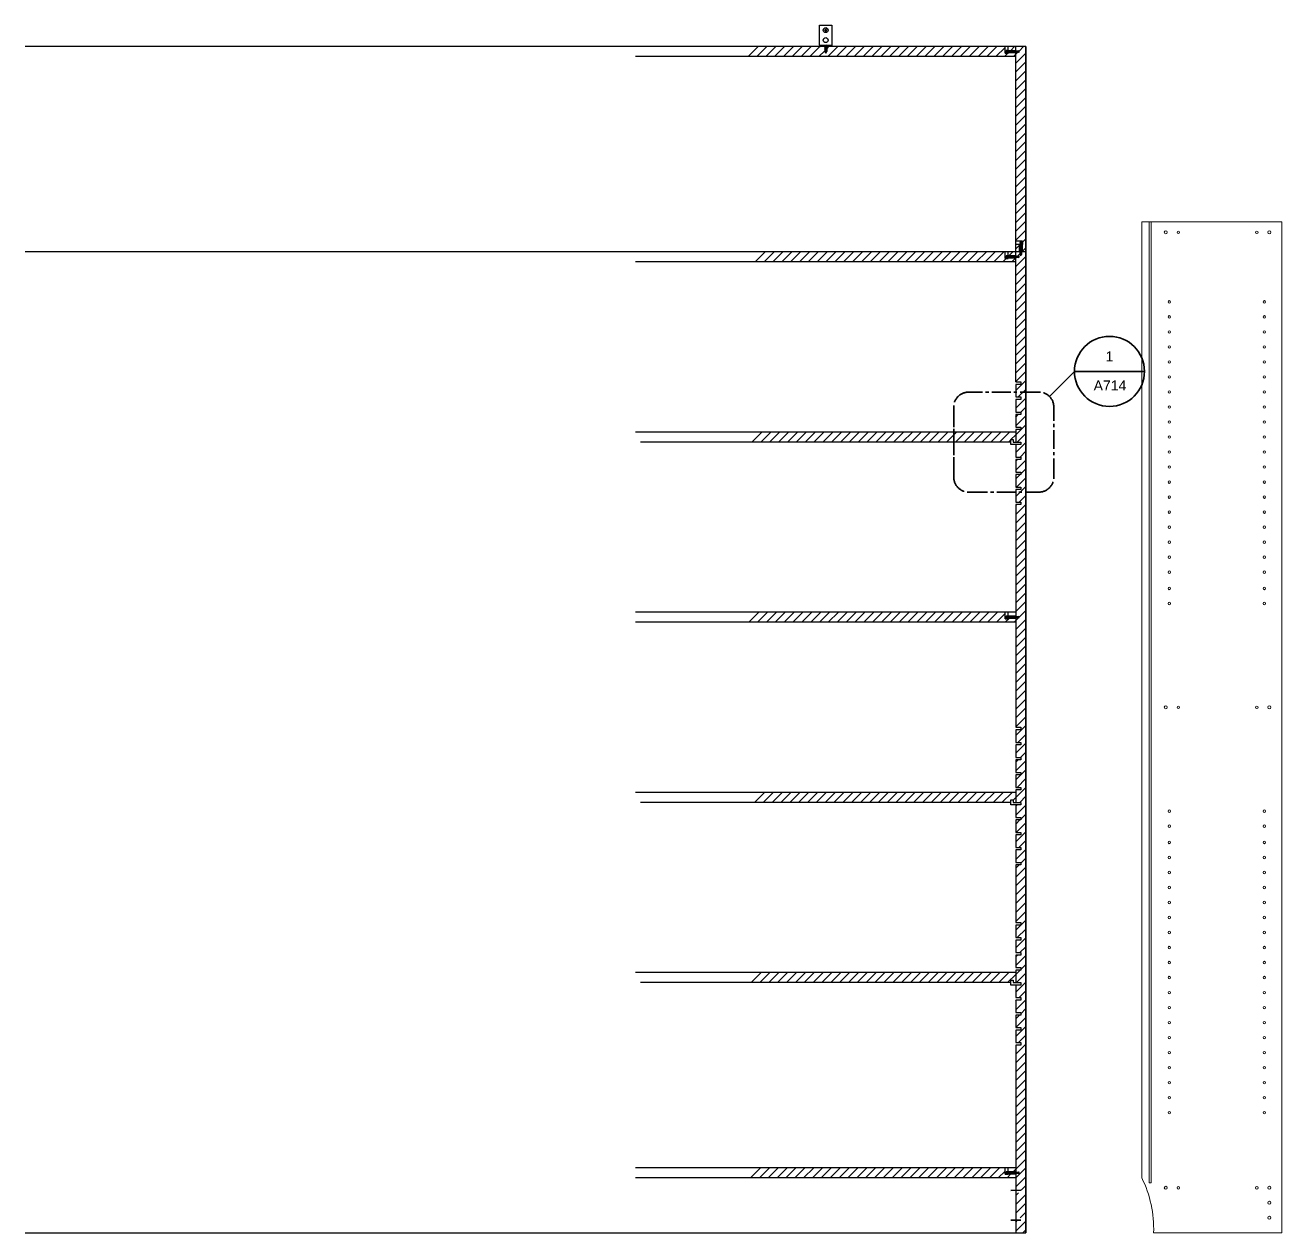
# Model space of a CAD drawing. Header units: millimetres. Extents: x -1085 to 10527, y 119 to 3003.
# Drawn here: x 2069.5 to 2320.6, y 703 to 944.3 of the extents above; entities that cross this region are included whole.
import ezdxf
from ezdxf.enums import TextEntityAlignment as Align

# ---------------------------------------------------------------- set-up
doc = ezdxf.new("R2010")
doc.units = ezdxf.units.MM
doc.linetypes.add('CENTER2', pattern=[1.125, 0.75, -0.125, 0.125, -0.125])
doc.linetypes.add('CONTINUA', pattern=[0])
doc.layers.add('A-FURN', color=2, linetype='Continuous', lineweight=18)
doc.layers.add('A-SECT A-MCUT', color=4, linetype='Continuous', lineweight=35)
doc.styles.add('ARIAL', font='arial.ttf')

msp = doc.modelspace()

# ---------------------------------------------------------------- linework, layer by layer
for p, q in [((2228.21, 940.32), (2228.21, 944.32)), ((2228.21, 944.32), (2230.71, 944.32)), ((2229.21, 943.32), (2229.42, 943.36)), ((2229.21, 943.32), (2229.71, 943.32)), ((2229.21, 943.32), (2229.42, 943.27)), ((2229.42, 943.36), (2229.46, 943.57)), ((2229.46, 943.07), (2229.42, 943.27)), ((2229.46, 943.57), (2229.46, 943.07)), ((2229.46, 943.57), (2229.5, 943.36)), ((2229.5, 943.27), (2229.46, 943.07)), ((2229.5, 943.36), (2229.71, 943.32)), ((2229.5, 943.27), (2229.7, 943.32)), ((2230.71, 944.32), (2230.71, 940.32)), ((2269.46, 940.02), (2069.46, 940.02)), ((2228.21, 940.32), (2230.71, 940.32)), ((2228.21, 940.32), (2228.21, 940.02)), ((2228.96, 940.32), (2228.96, 940.02)), ((2229.26, 940.02), (2228.96, 940.17)), ((2229.21, 940.32), (2229.46, 940.22)), ((2229.26, 940.02), (2229.26, 939.02)), ((2229.26, 939.62), (2229.52, 940.02)), ((2229.26, 939.92), (2229.32, 940.02)), ((2229.26, 939.32), (2229.66, 939.92)), ((2229.26, 939.02), (2229.66, 939.62)), ((2229.71, 940.32), (2229.46, 940.22)), ((2229.66, 940.02), (2229.96, 940.17)), ((2229.66, 940.02), (2229.66, 939.02)), ((2229.96, 940.32), (2229.96, 940.02)), ((2230.71, 940.32), (2230.71, 940.02)), ((2265.31, 938.71), (2265.31, 940.02)), ((2265.96, 939.28), (2265.96, 940.02)), ((2267.46, 873.02), (2267.46, 940.02)), ((2269.46, 703.02), (2269.46, 940.02)), ((2269.46, 940.02), (2269.46, 703.02)), ((2267.46, 938.02), (2191.46, 938.02)), ((2229.26, 939.02), (2229.46, 938.72)), ((2229.36, 938.87), (2229.66, 939.32)), ((2229.46, 938.72), (2229.66, 939.02)), ((2265.31, 938.71), (2265.96, 938.71)), ((2265.71, 939.23), (2265.56, 939.23)), ((2265.56, 939.23), (2265.56, 938.83)), ((2265.56, 939.11), (2265.71, 939.11)), ((2265.56, 938.95), (2265.71, 938.95)), ((2265.56, 938.83), (2265.71, 938.83)), ((2265.71, 938.83), (2265.71, 939.23)), ((2265.96, 939.13), (2265.71, 939.13)), ((2265.71, 938.93), (2265.96, 938.93)), ((2265.96, 938.78), (2265.96, 939.28)), ((2265.96, 939.28), (2267.46, 939.28)), ((2265.96, 939.23), (2267.46, 939.23)), ((2267.46, 939.13), (2265.96, 939.13)), ((2265.96, 939.03), (2267.46, 939.03)), ((2265.96, 938.93), (2267.46, 938.93)), ((2265.96, 938.83), (2267.46, 938.83)), ((2267.46, 938.78), (2265.96, 938.78)), ((2265.96, 938.71), (2265.96, 938.78)), ((2267.46, 939.28), (2267.46, 938.78)), ((2267.46, 939.17), (2268.02, 939.17)), ((2267.46, 939.09), (2267.66, 938.89)), ((2268.02, 938.89), (2267.46, 938.89)), ((2267.51, 939.17), (2267.8, 938.89)), ((2267.65, 939.17), (2267.94, 938.89)), ((2267.79, 939.17), (2268.07, 938.9)), ((2267.93, 939.17), (2268.14, 938.97)), ((2268.78, 901.17), (2267.47, 901.17)), ((2268.21, 900.52), (2267.47, 900.52)), ((2268.13, 900.52), (2268.21, 900.52)), ((2268.21, 899.02), (2268.21, 900.52)), ((2268.21, 900.52), (2268.71, 900.52)), ((2268.66, 900.92), (2268.26, 900.92)), ((2268.26, 900.92), (2268.26, 900.77)), ((2268.26, 900.77), (2268.66, 900.77)), ((2268.26, 900.52), (2268.26, 899.02)), ((2268.36, 900.77), (2268.36, 900.52)), ((2268.36, 900.52), (2268.36, 899.02)), ((2268.38, 900.92), (2268.38, 900.77)), ((2268.46, 900.52), (2268.46, 899.02)), ((2268.54, 900.92), (2268.54, 900.77)), ((2268.56, 900.52), (2268.56, 900.77)), ((2268.56, 899.02), (2268.56, 900.52)), ((2268.66, 900.77), (2268.66, 900.92)), ((2268.66, 900.52), (2268.66, 899.02)), ((2268.71, 900.52), (2268.71, 899.02)), ((2268.78, 900.52), (2268.71, 900.52)), ((2268.78, 901.17), (2268.78, 900.52)), ((2269.46, 899.02), (2069.46, 899.02)), ((2267.46, 897.02), (2191.46, 897.02)), ((2265.31, 897.71), (2265.31, 899.02)), ((2265.31, 897.71), (2265.96, 897.71)), ((2265.71, 898.23), (2265.56, 898.23)), ((2265.56, 898.23), (2265.56, 897.83)), ((2265.56, 898.11), (2265.71, 898.11)), ((2265.56, 897.95), (2265.71, 897.95)), ((2265.56, 897.83), (2265.71, 897.83)), ((2265.71, 897.83), (2265.71, 898.23)), ((2265.96, 898.13), (2265.71, 898.13)), ((2265.71, 897.93), (2265.96, 897.93)), ((2265.96, 898.28), (2265.96, 899.02)), ((2265.96, 897.78), (2265.96, 898.28)), ((2265.96, 898.28), (2267.46, 898.28)), ((2265.96, 898.23), (2267.46, 898.23)), ((2267.46, 898.13), (2265.96, 898.13)), ((2265.96, 898.03), (2267.46, 898.03)), ((2265.96, 897.93), (2267.46, 897.93)), ((2265.96, 897.83), (2267.46, 897.83)), ((2267.46, 897.78), (2265.96, 897.78)), ((2265.96, 897.71), (2265.96, 897.78)), ((2267.46, 898.28), (2267.46, 897.78)), ((2267.46, 898.17), (2268.02, 898.17)), ((2267.46, 898.09), (2267.66, 897.89)), ((2268.02, 897.89), (2267.46, 897.89)), ((2267.51, 898.17), (2267.8, 897.89)), ((2267.65, 898.17), (2267.94, 897.89)), ((2267.79, 898.17), (2268.07, 897.9)), ((2267.93, 898.17), (2268.14, 897.97)), ((2268.71, 899.02), (2268.21, 899.02)), ((2268.51, 899.02), (2268.32, 898.81)), ((2268.32, 898.46), (2268.32, 899.02)), ((2268.6, 898.96), (2268.32, 898.67)), ((2268.6, 898.82), (2268.32, 898.53)), ((2268.6, 898.68), (2268.33, 898.4)), ((2268.6, 898.54), (2268.39, 898.33)), ((2268.6, 899.02), (2268.6, 898.46)), ((2267.46, 873.02), (2268.46, 873.02)), ((2267.46, 872.52), (2267.46, 870.02)), ((2268.46, 872.52), (2267.46, 872.52)), ((2268.46, 873.02), (2268.46, 872.52)), ((2267.46, 870.02), (2268.46, 870.02)), ((2267.46, 869.52), (2267.46, 867.02)), ((2268.46, 869.52), (2267.46, 869.52)), ((2268.46, 870.02), (2268.46, 869.52)), ((2267.46, 867.02), (2268.46, 867.02)), ((2268.46, 867.02), (2268.46, 866.52)), ((2267.46, 866.52), (2267.46, 864.02)), ((2268.46, 866.52), (2267.46, 866.52)), ((2267.46, 863.02), (2191.46, 863.02)), ((2267.46, 864.02), (2268.46, 864.02)), ((2267.46, 863.52), (2267.46, 861.02)), ((2268.46, 863.52), (2267.46, 863.52)), ((2268.46, 864.02), (2268.46, 863.52)), ((2266.46, 861.02), (2192.46, 861.02)), ((2266.46, 860.52), (2266.46, 861.52)), ((2266.46, 861.52), (2266.96, 861.52)), ((2267.46, 860.52), (2266.46, 860.52)), ((2266.96, 861.52), (2266.96, 861.02)), ((2266.96, 861.02), (2267.46, 861.02)), ((2267.46, 861.02), (2268.46, 861.02)), ((2267.46, 860.52), (2267.46, 858.02)), ((2268.46, 860.52), (2267.46, 860.52)), ((2268.46, 861.02), (2268.46, 860.52)), ((2267.46, 858.02), (2268.46, 858.02)), ((2267.46, 857.52), (2267.46, 855.02)), ((2268.46, 857.52), (2267.46, 857.52)), ((2268.46, 858.02), (2268.46, 857.52)), ((2267.46, 855.02), (2268.46, 855.02)), ((2267.46, 854.52), (2267.46, 852.02)), ((2268.46, 854.52), (2267.46, 854.52)), ((2268.46, 855.02), (2268.46, 854.52)), ((2267.46, 852.02), (2268.46, 852.02)), ((2267.46, 851.52), (2267.46, 849.02)), ((2268.46, 851.52), (2267.46, 851.52)), ((2268.46, 852.02), (2268.46, 851.52)), ((2267.46, 849.02), (2268.46, 849.02)), ((2268.46, 849.02), (2268.46, 848.52)), ((2267.46, 848.52), (2267.46, 804.02)), ((2268.46, 848.52), (2267.46, 848.52)), ((2267.46, 827.02), (2191.46, 827.02)), ((2265.31, 825.71), (2265.31, 827.02)), ((2265.96, 826.28), (2265.96, 827.02)), ((2267.46, 825.02), (2191.46, 825.02)), ((2265.31, 825.71), (2265.96, 825.71)), ((2265.71, 826.23), (2265.56, 826.23)), ((2265.56, 826.23), (2265.56, 825.83)), ((2265.56, 826.11), (2265.71, 826.11)), ((2265.56, 825.95), (2265.71, 825.95)), ((2265.56, 825.83), (2265.71, 825.83)), ((2265.71, 825.83), (2265.71, 826.23)), ((2265.96, 826.13), (2265.71, 826.13)), ((2265.71, 825.93), (2265.96, 825.93)), ((2265.96, 825.78), (2265.96, 826.28)), ((2265.96, 826.28), (2267.46, 826.28)), ((2265.96, 826.23), (2267.46, 826.23)), ((2267.46, 826.13), (2265.96, 826.13)), ((2265.96, 826.03), (2267.46, 826.03)), ((2265.96, 825.93), (2267.46, 825.93)), ((2265.96, 825.83), (2267.46, 825.83)), ((2267.46, 825.78), (2265.96, 825.78)), ((2265.96, 825.71), (2265.96, 825.78)), ((2267.46, 826.28), (2267.46, 825.78)), ((2267.46, 826.17), (2268.02, 826.17)), ((2267.46, 826.09), (2267.66, 825.89)), ((2268.02, 825.89), (2267.46, 825.89)), ((2267.51, 826.17), (2267.8, 825.89)), ((2267.65, 826.17), (2267.94, 825.89)), ((2267.79, 826.17), (2268.07, 825.9)), ((2267.93, 826.17), (2268.14, 825.97)), ((2267.46, 804.02), (2268.46, 804.02)), ((2268.46, 804.02), (2268.46, 803.52)), ((2267.46, 803.52), (2267.46, 801.02)), ((2268.46, 803.52), (2267.46, 803.52)), ((2267.46, 801.02), (2268.46, 801.02)), ((2267.46, 800.52), (2267.46, 798.02)), ((2268.46, 800.52), (2267.46, 800.52)), ((2268.46, 801.02), (2268.46, 800.52)), ((2267.46, 798.02), (2268.46, 798.02)), ((2267.46, 797.52), (2267.46, 795.02)), ((2268.46, 797.52), (2267.46, 797.52)), ((2268.46, 798.02), (2268.46, 797.52)), ((2267.46, 795.02), (2268.46, 795.02)), ((2267.46, 794.52), (2267.46, 792.02)), ((2268.46, 794.52), (2267.46, 794.52)), ((2268.46, 795.02), (2268.46, 794.52)), ((2267.46, 792.02), (2268.46, 792.02)), ((2267.46, 791.52), (2267.46, 789.02)), ((2268.46, 791.52), (2267.46, 791.52)), ((2268.46, 792.02), (2268.46, 791.52)), ((2267.46, 791.02), (2191.46, 791.02)), ((2266.46, 789.02), (2192.46, 789.02)), ((2266.46, 788.52), (2266.46, 789.52)), ((2266.46, 789.52), (2266.96, 789.52)), ((2266.96, 789.52), (2266.96, 789.02)), ((2266.96, 789.02), (2267.46, 789.02)), ((2267.46, 789.02), (2268.46, 789.02)), ((2268.46, 789.02), (2268.46, 788.52)), ((2267.46, 788.52), (2266.46, 788.52)), ((2267.46, 788.52), (2267.46, 786.02)), ((2268.46, 788.52), (2267.46, 788.52)), ((2267.46, 786.02), (2268.46, 786.02)), ((2267.46, 785.52), (2267.46, 783.02)), ((2268.46, 785.52), (2267.46, 785.52)), ((2268.46, 786.02), (2268.46, 785.52)), ((2267.46, 783.02), (2268.46, 783.02)), ((2267.46, 782.52), (2267.46, 780.02)), ((2268.46, 782.52), (2267.46, 782.52)), ((2268.46, 783.02), (2268.46, 782.52)), ((2267.46, 780.02), (2268.46, 780.02)), ((2267.46, 779.52), (2267.46, 777.02)), ((2268.46, 779.52), (2267.46, 779.52)), ((2268.46, 780.02), (2268.46, 779.52)), ((2267.46, 777.02), (2268.46, 777.02)), ((2267.46, 776.52), (2267.46, 765.02)), ((2268.46, 776.52), (2267.46, 776.52)), ((2268.46, 777.02), (2268.46, 776.52)), ((2267.46, 765.02), (2268.46, 765.02)), ((2267.46, 764.52), (2267.46, 762.02)), ((2268.46, 764.52), (2267.46, 764.52)), ((2268.46, 765.02), (2268.46, 764.52)), ((2267.46, 762.02), (2268.46, 762.02)), ((2267.46, 761.52), (2267.46, 759.02)), ((2268.46, 761.52), (2267.46, 761.52)), ((2268.46, 762.02), (2268.46, 761.52)), ((2267.46, 759.02), (2268.46, 759.02)), ((2268.46, 759.02), (2268.46, 758.52)), ((2267.46, 758.52), (2267.46, 756.02)), ((2268.46, 758.52), (2267.46, 758.52)), ((2267.46, 755.02), (2191.46, 755.02)), ((2267.46, 756.02), (2268.46, 756.02)), ((2267.46, 755.52), (2267.46, 753.02)), ((2268.46, 755.52), (2267.46, 755.52)), ((2268.46, 756.02), (2268.46, 755.52)), ((2266.46, 753.02), (2192.46, 753.02)), ((2266.46, 752.52), (2266.46, 753.52)), ((2266.46, 753.52), (2266.96, 753.52)), ((2267.46, 752.52), (2266.46, 752.52)), ((2266.96, 753.52), (2266.96, 753.02)), ((2266.96, 753.02), (2267.46, 753.02)), ((2267.46, 753.02), (2268.46, 753.02)), ((2267.46, 752.52), (2267.46, 750.02)), ((2268.46, 752.52), (2267.46, 752.52)), ((2268.46, 753.02), (2268.46, 752.52)), ((2267.46, 750.02), (2268.46, 750.02)), ((2267.46, 749.52), (2267.46, 747.02)), ((2268.46, 749.52), (2267.46, 749.52)), ((2268.46, 750.02), (2268.46, 749.52)), ((2267.46, 747.02), (2268.46, 747.02)), ((2267.46, 746.52), (2267.46, 744.02)), ((2268.46, 746.52), (2267.46, 746.52)), ((2268.46, 747.02), (2268.46, 746.52)), ((2267.46, 744.02), (2268.46, 744.02)), ((2267.46, 743.52), (2267.46, 741.02)), ((2268.46, 743.52), (2267.46, 743.52)), ((2268.46, 744.02), (2268.46, 743.52)), ((2267.46, 741.02), (2268.46, 741.02)), ((2268.46, 741.02), (2268.46, 740.52)), ((2267.46, 740.52), (2267.46, 703.02)), ((2268.46, 740.52), (2267.46, 740.52)), ((2267.46, 716.02), (2191.46, 716.02)), ((2265.31, 714.71), (2265.31, 716.02)), ((2265.96, 715.28), (2265.96, 716.02)), ((2267.46, 714.02), (2191.46, 714.02)), ((2265.31, 714.71), (2265.96, 714.71)), ((2265.71, 715.23), (2265.56, 715.23)), ((2265.56, 715.23), (2265.56, 714.83)), ((2265.56, 715.11), (2265.71, 715.11)), ((2265.56, 714.95), (2265.71, 714.95)), ((2265.56, 714.83), (2265.71, 714.83)), ((2265.71, 714.83), (2265.71, 715.23)), ((2265.96, 715.13), (2265.71, 715.13)), ((2265.71, 714.93), (2265.96, 714.93)), ((2265.96, 714.78), (2265.96, 715.28)), ((2265.96, 715.28), (2267.46, 715.28)), ((2265.96, 715.23), (2267.46, 715.23)), ((2267.46, 715.13), (2265.96, 715.13)), ((2265.96, 715.03), (2267.46, 715.03)), ((2265.96, 714.93), (2267.46, 714.93)), ((2265.96, 714.83), (2267.46, 714.83)), ((2267.46, 714.78), (2265.96, 714.78)), ((2265.96, 714.71), (2265.96, 714.78)), ((2267.46, 715.28), (2267.46, 714.78)), ((2267.46, 715.17), (2268.02, 715.17)), ((2267.46, 715.09), (2267.66, 714.89)), ((2268.02, 714.89), (2267.46, 714.89)), ((2267.51, 715.17), (2267.8, 714.89)), ((2267.65, 715.17), (2267.94, 714.89)), ((2267.79, 715.17), (2268.07, 714.9)), ((2267.93, 715.17), (2268.14, 714.97)), ((2069.46, 703.02), (2269.46, 703.02))]:
    msp.add_line(p, q)
at = {"linetype": 'Continuous', "transparency": 33554569}
for p, q in [((2213.95, 938.02), (2215.95, 940.02)), ((2215.71, 938.02), (2217.71, 940.02)), ((2217.48, 938.02), (2219.48, 940.02)), ((2219.25, 938.02), (2221.25, 940.02)), ((2221.02, 938.02), (2223.02, 940.02)), ((2222.78, 938.02), (2224.78, 940.02)), ((2224.55, 938.02), (2226.55, 940.02)), ((2226.32, 938.02), (2228.32, 940.02)), ((2228.32, 940.02), (2228.62, 940.32)), ((2229.66, 939.59), (2230.09, 940.02)), ((2229.86, 938.02), (2231.86, 940.02)), ((2230.09, 940.02), (2230.39, 940.32)), ((2231.62, 938.02), (2233.62, 940.02)), ((2233.39, 938.02), (2235.39, 940.02)), ((2235.16, 938.02), (2237.16, 940.02)), ((2236.93, 938.02), (2238.93, 940.02)), ((2238.69, 938.02), (2240.69, 940.02)), ((2240.46, 938.02), (2242.46, 940.02)), ((2242.23, 938.02), (2244.23, 940.02)), ((2244, 938.02), (2246, 940.02)), ((2245.77, 938.02), (2247.77, 940.02)), ((2247.53, 938.02), (2249.53, 940.02)), ((2249.3, 938.02), (2251.3, 940.02)), ((2251.07, 938.02), (2253.07, 940.02)), ((2252.84, 938.02), (2254.84, 940.02)), ((2254.6, 938.02), (2256.6, 940.02)), ((2256.37, 938.02), (2258.37, 940.02)), ((2258.14, 938.02), (2260.14, 940.02)), ((2259.91, 938.02), (2261.91, 940.02)), ((2261.68, 938.02), (2263.68, 940.02)), ((2263.44, 938.02), (2265.31, 939.88)), ((2266.48, 939.28), (2267.21, 940.02)), ((2268.11, 939.14), (2268.98, 940.02)), ((2228.09, 938.02), (2229.26, 939.19)), ((2265.21, 938.02), (2265.9, 938.71)), ((2265.96, 938.76), (2265.98, 938.78)), ((2266.98, 938.02), (2267.46, 938.5)), ((2267.46, 938.5), (2267.86, 938.89)), ((2267.46, 936.73), (2269.46, 938.73)), ((2267.46, 934.96), (2269.46, 936.96)), ((2267.46, 933.19), (2269.46, 935.19)), ((2267.46, 931.42), (2269.46, 933.42)), ((2267.46, 929.66), (2269.46, 931.66)), ((2267.46, 927.89), (2269.46, 929.89)), ((2267.46, 926.12), (2269.46, 928.12)), ((2267.46, 924.35), (2269.46, 926.35)), ((2267.46, 922.59), (2269.46, 924.59)), ((2267.46, 920.82), (2269.46, 922.82)), ((2267.46, 919.05), (2269.46, 921.05)), ((2267.46, 917.28), (2269.46, 919.28)), ((2267.46, 915.51), (2269.46, 917.51)), ((2267.46, 913.75), (2269.46, 915.75)), ((2267.46, 911.98), (2269.46, 913.98)), ((2267.46, 910.21), (2269.46, 912.21)), ((2267.46, 908.44), (2269.46, 910.44)), ((2267.46, 906.68), (2269.46, 908.68)), ((2267.46, 904.91), (2269.46, 906.91)), ((2267.46, 903.14), (2269.46, 905.14)), ((2267.46, 901.37), (2269.46, 903.37)), ((2267.46, 899.6), (2268.21, 900.35)), ((2268.71, 899.09), (2269.46, 899.84)), ((2268.78, 900.93), (2269.46, 901.6)), ((2215.37, 897.02), (2217.37, 899.02)), ((2217.14, 897.02), (2219.14, 899.02)), ((2218.91, 897.02), (2220.91, 899.02)), ((2220.68, 897.02), (2222.68, 899.02)), ((2222.44, 897.02), (2224.44, 899.02)), ((2224.21, 897.02), (2226.21, 899.02)), ((2225.98, 897.02), (2227.98, 899.02)), ((2227.75, 897.02), (2229.75, 899.02)), ((2229.51, 897.02), (2231.51, 899.02)), ((2231.28, 897.02), (2233.28, 899.02)), ((2233.05, 897.02), (2235.05, 899.02)), ((2234.82, 897.02), (2236.82, 899.02)), ((2236.59, 897.02), (2238.59, 899.02)), ((2238.35, 897.02), (2240.35, 899.02)), ((2240.12, 897.02), (2242.12, 899.02)), ((2241.89, 897.02), (2243.89, 899.02)), ((2243.66, 897.02), (2245.66, 899.02)), ((2245.42, 897.02), (2247.42, 899.02)), ((2247.19, 897.02), (2249.19, 899.02)), ((2248.96, 897.02), (2250.96, 899.02)), ((2250.73, 897.02), (2252.73, 899.02)), ((2252.5, 897.02), (2254.5, 899.02)), ((2254.26, 897.02), (2256.26, 899.02)), ((2256.03, 897.02), (2258.03, 899.02)), ((2257.8, 897.02), (2259.8, 899.02)), ((2259.57, 897.02), (2261.57, 899.02)), ((2261.33, 897.02), (2263.33, 899.02)), ((2263.1, 897.02), (2265.1, 899.02)), ((2264.87, 897.02), (2265.56, 897.71)), ((2266.14, 898.28), (2266.87, 899.02)), ((2266.64, 897.02), (2267.4, 897.78)), ((2267.46, 896.07), (2269.46, 898.07)), ((2267.46, 897.84), (2267.51, 897.89)), ((2267.79, 898.17), (2268.32, 898.7)), ((2268.6, 898.98), (2268.64, 899.02)), ((2267.46, 894.3), (2269.46, 896.3)), ((2267.46, 892.53), (2269.46, 894.53)), ((2267.46, 890.77), (2269.46, 892.77)), ((2267.46, 889), (2269.46, 891)), ((2267.46, 887.23), (2269.46, 889.23)), ((2267.46, 885.46), (2269.46, 887.46)), ((2267.46, 883.69), (2269.46, 885.69)), ((2267.46, 881.93), (2269.46, 883.93)), ((2267.46, 880.16), (2269.46, 882.16)), ((2267.46, 878.39), (2269.46, 880.39)), ((2267.46, 876.62), (2269.46, 878.62)), ((2267.46, 874.86), (2269.46, 876.86)), ((2267.46, 873.09), (2269.46, 875.09)), ((2267.46, 871.32), (2269.46, 873.32)), ((2267.46, 867.78), (2269.46, 869.78)), ((2267.92, 870.02), (2269.46, 871.55)), ((2268.46, 867.02), (2269.46, 868.02)), ((2267.46, 866.02), (2267.96, 866.52)), ((2267.46, 864.25), (2269.46, 866.25)), ((2267.46, 862.48), (2269.46, 864.48)), ((2214.73, 861.02), (2216.73, 863.02)), ((2216.5, 861.02), (2218.5, 863.02)), ((2218.26, 861.02), (2220.26, 863.02)), ((2220.03, 861.02), (2222.03, 863.02)), ((2221.8, 861.02), (2223.8, 863.02)), ((2223.57, 861.02), (2225.57, 863.02)), ((2225.33, 861.02), (2227.33, 863.02)), ((2227.1, 861.02), (2229.1, 863.02)), ((2228.87, 861.02), (2230.87, 863.02)), ((2230.64, 861.02), (2232.64, 863.02)), ((2232.41, 861.02), (2234.41, 863.02)), ((2234.17, 861.02), (2236.17, 863.02)), ((2235.94, 861.02), (2237.94, 863.02)), ((2237.71, 861.02), (2239.71, 863.02)), ((2239.48, 861.02), (2241.48, 863.02)), ((2241.24, 861.02), (2243.24, 863.02)), ((2243.01, 861.02), (2245.01, 863.02)), ((2244.78, 861.02), (2246.78, 863.02)), ((2246.55, 861.02), (2248.55, 863.02)), ((2248.32, 861.02), (2250.32, 863.02)), ((2250.08, 861.02), (2252.08, 863.02)), ((2251.85, 861.02), (2253.85, 863.02)), ((2253.62, 861.02), (2255.62, 863.02)), ((2255.39, 861.02), (2257.39, 863.02)), ((2257.15, 861.02), (2259.15, 863.02)), ((2258.92, 861.02), (2260.92, 863.02)), ((2260.69, 861.02), (2262.69, 863.02)), ((2262.46, 861.02), (2264.46, 863.02)), ((2264.23, 861.02), (2266.23, 863.02)), ((2266.49, 861.52), (2267.46, 862.48)), ((2267.76, 861.02), (2269.46, 862.71)), ((2265.99, 861.02), (2266.46, 861.48)), ((2267.46, 858.95), (2269.46, 860.95)), ((2268.3, 858.02), (2269.46, 859.18)), ((2267.46, 857.18), (2267.8, 857.52)), ((2267.46, 855.41), (2269.46, 857.41)), ((2267.46, 853.64), (2268.33, 854.52)), ((2268.46, 854.64), (2269.46, 855.64)), ((2267.46, 850.11), (2269.46, 852.11)), ((2267.6, 852.02), (2269.46, 853.87)), ((2268.14, 849.02), (2269.46, 850.34)), ((2267.46, 846.57), (2269.46, 848.57)), ((2267.46, 848.34), (2267.64, 848.52)), ((2267.46, 844.8), (2269.46, 846.8)), ((2267.46, 843.04), (2269.46, 845.04)), ((2267.46, 841.27), (2269.46, 843.27)), ((2267.46, 839.5), (2269.46, 841.5)), ((2267.46, 837.73), (2269.46, 839.73)), ((2267.46, 835.96), (2269.46, 837.96)), ((2267.46, 834.2), (2269.46, 836.2)), ((2267.46, 832.43), (2269.46, 834.43)), ((2267.46, 830.66), (2269.46, 832.66)), ((2267.46, 828.89), (2269.46, 830.89)), ((2267.46, 827.13), (2269.46, 829.13)), ((2214.08, 825.02), (2216.08, 827.02)), ((2215.85, 825.02), (2217.85, 827.02)), ((2217.62, 825.02), (2219.62, 827.02)), ((2219.39, 825.02), (2221.39, 827.02)), ((2221.15, 825.02), (2223.15, 827.02)), ((2222.92, 825.02), (2224.92, 827.02)), ((2224.69, 825.02), (2226.69, 827.02)), ((2226.46, 825.02), (2228.46, 827.02)), ((2228.23, 825.02), (2230.23, 827.02)), ((2229.99, 825.02), (2231.99, 827.02)), ((2231.76, 825.02), (2233.76, 827.02)), ((2233.53, 825.02), (2235.53, 827.02)), ((2235.3, 825.02), (2237.3, 827.02)), ((2237.06, 825.02), (2239.06, 827.02)), ((2238.83, 825.02), (2240.83, 827.02)), ((2240.6, 825.02), (2242.6, 827.02)), ((2242.37, 825.02), (2244.37, 827.02)), ((2244.14, 825.02), (2246.14, 827.02)), ((2245.9, 825.02), (2247.9, 827.02)), ((2247.67, 825.02), (2249.67, 827.02)), ((2249.44, 825.02), (2251.44, 827.02)), ((2251.21, 825.02), (2253.21, 827.02)), ((2252.97, 825.02), (2254.97, 827.02)), ((2254.74, 825.02), (2256.74, 827.02)), ((2256.51, 825.02), (2258.51, 827.02)), ((2258.28, 825.02), (2260.28, 827.02)), ((2260.05, 825.02), (2262.05, 827.02)), ((2261.81, 825.02), (2263.81, 827.02)), ((2263.58, 825.02), (2265.31, 826.74)), ((2268.16, 826.06), (2269.46, 827.36)), ((2265.35, 825.02), (2266.11, 825.78)), ((2267.12, 825.02), (2267.46, 825.36)), ((2267.46, 825.36), (2267.99, 825.89)), ((2267.46, 823.59), (2269.46, 825.59)), ((2267.46, 821.82), (2269.46, 823.82)), ((2267.46, 820.06), (2269.46, 822.06)), ((2267.46, 818.29), (2269.46, 820.29)), ((2267.46, 816.52), (2269.46, 818.52)), ((2267.46, 814.75), (2269.46, 816.75)), ((2267.46, 812.98), (2269.46, 814.98)), ((2267.46, 811.22), (2269.46, 813.22)), ((2267.46, 809.45), (2269.46, 811.45)), ((2267.46, 807.68), (2269.46, 809.68)), ((2267.46, 805.91), (2269.46, 807.91)), ((2267.46, 804.15), (2269.46, 806.15)), ((2267.46, 802.38), (2269.46, 804.38)), ((2267.86, 801.02), (2269.46, 802.61)), ((2267.46, 798.84), (2269.46, 800.84)), ((2268.4, 798.02), (2269.46, 799.07)), ((2267.46, 797.07), (2267.9, 797.52)), ((2267.46, 795.31), (2269.46, 797.31)), ((2267.46, 793.54), (2268.44, 794.52)), ((2267.7, 792.02), (2269.46, 793.77)), ((2268.46, 794.54), (2269.46, 795.54)), ((2267.46, 790), (2269.46, 792)), ((2215.21, 789.02), (2217.21, 791.02)), ((2216.97, 789.02), (2218.97, 791.02)), ((2218.74, 789.02), (2220.74, 791.02)), ((2220.51, 789.02), (2222.51, 791.02)), ((2222.28, 789.02), (2224.28, 791.02)), ((2224.05, 789.02), (2226.05, 791.02)), ((2225.81, 789.02), (2227.81, 791.02)), ((2227.58, 789.02), (2229.58, 791.02)), ((2229.35, 789.02), (2231.35, 791.02)), ((2231.12, 789.02), (2233.12, 791.02)), ((2232.88, 789.02), (2234.88, 791.02)), ((2234.65, 789.02), (2236.65, 791.02)), ((2236.42, 789.02), (2238.42, 791.02)), ((2238.19, 789.02), (2240.19, 791.02)), ((2239.95, 789.02), (2241.95, 791.02)), ((2241.72, 789.02), (2243.72, 791.02)), ((2243.49, 789.02), (2245.49, 791.02)), ((2245.26, 789.02), (2247.26, 791.02)), ((2247.03, 789.02), (2249.03, 791.02)), ((2248.79, 789.02), (2250.79, 791.02)), ((2250.56, 789.02), (2252.56, 791.02)), ((2252.33, 789.02), (2254.33, 791.02)), ((2254.1, 789.02), (2256.1, 791.02)), ((2255.86, 789.02), (2257.86, 791.02)), ((2257.63, 789.02), (2259.63, 791.02)), ((2259.4, 789.02), (2261.4, 791.02)), ((2261.17, 789.02), (2263.17, 791.02)), ((2262.94, 789.02), (2264.94, 791.02)), ((2264.7, 789.02), (2266.7, 791.02)), ((2266.96, 789.5), (2267.46, 790)), ((2268.24, 789.02), (2269.46, 790.24)), ((2267.46, 788.24), (2267.74, 788.52)), ((2267.46, 786.47), (2269.46, 788.47)), ((2268.46, 785.7), (2269.46, 786.7)), ((2267.46, 784.7), (2268.27, 785.52)), ((2267.54, 783.02), (2269.46, 784.93)), ((2267.46, 781.16), (2269.46, 783.16)), ((2268.08, 780.02), (2269.46, 781.4)), ((2267.46, 777.63), (2269.46, 779.63)), ((2267.46, 779.4), (2267.58, 779.52)), ((2267.46, 775.86), (2268.11, 776.52)), ((2268.46, 776.86), (2269.46, 777.86)), ((2267.46, 774.09), (2269.46, 776.09)), ((2267.46, 772.33), (2269.46, 774.33)), ((2267.46, 770.56), (2269.46, 772.56)), ((2267.46, 768.79), (2269.46, 770.79)), ((2267.46, 767.02), (2269.46, 769.02)), ((2267.46, 765.25), (2269.46, 767.25)), ((2267.46, 763.49), (2269.46, 765.49)), ((2267.76, 762.02), (2269.46, 763.72)), ((2267.46, 759.95), (2269.46, 761.95)), ((2268.29, 759.02), (2269.46, 760.18)), ((2267.46, 758.18), (2267.79, 758.52)), ((2267.46, 756.42), (2269.46, 758.42)), ((2268.46, 755.65), (2269.46, 756.65)), ((2214.56, 753.02), (2216.56, 755.02)), ((2216.33, 753.02), (2218.33, 755.02)), ((2218.1, 753.02), (2220.1, 755.02)), ((2219.86, 753.02), (2221.86, 755.02)), ((2221.63, 753.02), (2223.63, 755.02)), ((2223.4, 753.02), (2225.4, 755.02)), ((2225.17, 753.02), (2227.17, 755.02)), ((2226.94, 753.02), (2228.94, 755.02)), ((2228.7, 753.02), (2230.7, 755.02)), ((2230.47, 753.02), (2232.47, 755.02)), ((2232.24, 753.02), (2234.24, 755.02)), ((2234.01, 753.02), (2236.01, 755.02)), ((2235.77, 753.02), (2237.77, 755.02)), ((2237.54, 753.02), (2239.54, 755.02)), ((2239.31, 753.02), (2241.31, 755.02)), ((2241.08, 753.02), (2243.08, 755.02)), ((2242.85, 753.02), (2244.85, 755.02)), ((2244.61, 753.02), (2246.61, 755.02)), ((2246.38, 753.02), (2248.38, 755.02)), ((2248.15, 753.02), (2250.15, 755.02)), ((2249.92, 753.02), (2251.92, 755.02)), ((2251.68, 753.02), (2253.68, 755.02)), ((2253.45, 753.02), (2255.45, 755.02)), ((2255.22, 753.02), (2257.22, 755.02)), ((2256.99, 753.02), (2258.99, 755.02)), ((2258.76, 753.02), (2260.76, 755.02)), ((2260.52, 753.02), (2262.52, 755.02)), ((2262.29, 753.02), (2264.29, 755.02)), ((2264.06, 753.02), (2266.06, 755.02)), ((2265.83, 753.02), (2267.46, 754.65)), ((2267.46, 754.65), (2268.33, 755.52)), ((2267.59, 753.02), (2269.46, 754.88)), ((2267.46, 751.11), (2269.46, 753.11)), ((2268.13, 750.02), (2269.46, 751.34)), ((2267.46, 747.58), (2269.46, 749.58)), ((2267.46, 749.34), (2267.63, 749.52)), ((2267.46, 745.81), (2268.17, 746.52)), ((2267.46, 744.04), (2269.46, 746.04)), ((2268.46, 746.81), (2269.46, 747.81)), ((2267.46, 742.27), (2269.46, 744.27)), ((2267.97, 741.02), (2269.46, 742.51)), ((2267.46, 738.74), (2269.46, 740.74)), ((2267.46, 740.51), (2267.47, 740.52)), ((2267.46, 736.97), (2269.46, 738.97)), ((2267.46, 735.2), (2269.46, 737.2)), ((2267.46, 733.43), (2269.46, 735.43)), ((2267.46, 731.67), (2269.46, 733.67)), ((2267.46, 729.9), (2269.46, 731.9)), ((2267.46, 728.13), (2269.46, 730.13)), ((2267.46, 726.36), (2269.46, 728.36)), ((2267.46, 724.6), (2269.46, 726.6)), ((2267.46, 722.83), (2269.46, 724.83)), ((2267.46, 721.06), (2269.46, 723.06)), ((2267.46, 719.29), (2269.46, 721.29)), ((2267.46, 717.52), (2269.46, 719.52)), ((2214.45, 714.02), (2216.45, 716.02)), ((2216.22, 714.02), (2218.22, 716.02)), ((2217.99, 714.02), (2219.99, 716.02)), ((2219.76, 714.02), (2221.76, 716.02)), ((2221.52, 714.02), (2223.52, 716.02)), ((2223.29, 714.02), (2225.29, 716.02)), ((2225.06, 714.02), (2227.06, 716.02)), ((2226.83, 714.02), (2228.83, 716.02)), ((2228.59, 714.02), (2230.59, 716.02)), ((2230.36, 714.02), (2232.36, 716.02)), ((2232.13, 714.02), (2234.13, 716.02)), ((2233.9, 714.02), (2235.9, 716.02)), ((2235.67, 714.02), (2237.67, 716.02)), ((2237.43, 714.02), (2239.43, 716.02)), ((2239.2, 714.02), (2241.2, 716.02)), ((2240.97, 714.02), (2242.97, 716.02)), ((2242.74, 714.02), (2244.74, 716.02)), ((2244.5, 714.02), (2246.5, 716.02)), ((2246.27, 714.02), (2248.27, 716.02)), ((2248.04, 714.02), (2250.04, 716.02)), ((2249.81, 714.02), (2251.81, 716.02)), ((2251.58, 714.02), (2253.58, 716.02)), ((2253.34, 714.02), (2255.34, 716.02)), ((2255.11, 714.02), (2257.11, 716.02)), ((2256.88, 714.02), (2258.88, 716.02)), ((2258.65, 714.02), (2260.65, 716.02)), ((2260.41, 714.02), (2262.41, 716.02)), ((2262.18, 714.02), (2264.18, 716.02)), ((2267.46, 715.76), (2269.46, 717.76)), ((2267.46, 713.99), (2269.46, 715.99)), ((2263.95, 714.02), (2265.31, 715.37)), ((2265.72, 714.02), (2266.48, 714.78)), ((2266.98, 715.28), (2267.46, 715.76)), ((2267.46, 712.22), (2269.46, 714.22)), ((2267.46, 710.45), (2268.02, 711.02)), ((2268.52, 711.52), (2269.46, 712.45)), ((2267.46, 708.69), (2269.46, 710.69)), ((2267.46, 706.92), (2269.46, 708.92)), ((2268.32, 706.02), (2269.46, 707.15)), ((2267.46, 705.15), (2267.82, 705.52)), ((2267.46, 703.38), (2269.46, 705.38)), ((2268.86, 703.02), (2269.46, 703.61))]:
    msp.add_line(p, q, dxfattribs=at)
for centre in [(2229.46, 943.32), (2229.46, 941.32)]:
    msp.add_circle(centre, 0.5)
for centre, start, end in [((2268.02, 939.03), 270, 90), ((2268.02, 898.03), 270, 90), ((2268.46, 898.46), 180, 0), ((2268.02, 826.03), 270, 90), ((2268.02, 715.03), 270, 90)]:
    msp.add_arc(centre, 0.14, start, end)
at = {"layer": 'A-FURN', "color": 7, "linetype": 'CONTINUA', "ltscale": 0.1}
for p, q in [((2292.64, 905.02), (2320.64, 905.02)), ((2292.64, 905.02), (2292.64, 714.02)), ((2294.14, 905.02), (2294.14, 713.02)), ((2294.54, 905.02), (2294.54, 713.02)), ((2294.54, 905.02), (2294.54, 901.82)), ((2320.64, 905.02), (2320.64, 713.02)), ((2294.14, 713.02), (2294.54, 713.02)), ((2320.64, 711.02), (2320.64, 713.02)), ((2320.64, 711.02), (2320.64, 703.02)), ((2295.01, 703.02), (2320.64, 703.02))]:
    msp.add_line(p, q, dxfattribs=at)
for centre, radius in [((2297.44, 902.92), 0.3), ((2299.94, 902.92), 0.25), ((2315.64, 902.92), 0.25), ((2318.14, 902.92), 0.3), ((2298.14, 889.02), 0.25), ((2317.14, 889.02), 0.25), ((2298.14, 886.02), 0.25), ((2317.14, 886.02), 0.25), ((2298.14, 883.02), 0.25), ((2317.14, 883.02), 0.25), ((2298.14, 880.02), 0.25), ((2317.14, 880.02), 0.25), ((2298.14, 877.02), 0.25), ((2317.14, 877.02), 0.25), ((2298.14, 874.02), 0.25), ((2317.14, 874.02), 0.25), ((2298.14, 871.02), 0.25), ((2317.14, 871.02), 0.25), ((2298.14, 868.02), 0.25), ((2317.14, 868.02), 0.25), ((2298.14, 865.02), 0.25), ((2317.14, 865.02), 0.25), ((2298.14, 862.02), 0.25), ((2317.14, 862.02), 0.25), ((2298.14, 859.02), 0.25), ((2317.14, 859.02), 0.25), ((2298.14, 856.02), 0.25), ((2317.14, 856.02), 0.25), ((2298.14, 853.02), 0.25), ((2317.14, 853.02), 0.25), ((2298.14, 850.02), 0.25), ((2317.14, 850.02), 0.25), ((2298.14, 847.02), 0.25), ((2317.14, 847.02), 0.25), ((2298.14, 844.02), 0.25), ((2317.14, 844.02), 0.25), ((2298.14, 841.02), 0.25), ((2317.14, 841.02), 0.25), ((2298.14, 838.02), 0.25), ((2317.14, 838.02), 0.25), ((2298.14, 835.02), 0.25), ((2317.14, 835.02), 0.25), ((2298.14, 831.77), 0.25), ((2317.14, 831.77), 0.25), ((2298.14, 828.77), 0.25), ((2317.14, 828.77), 0.25), ((2297.44, 808.02), 0.3), ((2299.94, 808.02), 0.25), ((2315.64, 808.02), 0.25), ((2318.14, 808.02), 0.3), ((2298.14, 787.27), 0.25), ((2317.14, 787.27), 0.25), ((2298.14, 784.27), 0.25), ((2317.14, 784.27), 0.25), ((2298.14, 781.02), 0.25), ((2317.14, 781.02), 0.25), ((2298.14, 778.02), 0.25), ((2317.14, 778.02), 0.25), ((2298.14, 775.02), 0.25), ((2317.14, 775.02), 0.25), ((2298.14, 772.02), 0.25), ((2317.14, 772.02), 0.25), ((2298.14, 769.02), 0.25), ((2317.14, 769.02), 0.25), ((2298.14, 766.02), 0.25), ((2317.14, 766.02), 0.25), ((2298.14, 763.02), 0.25), ((2317.14, 763.02), 0.25), ((2298.14, 760.02), 0.25), ((2317.14, 760.02), 0.25), ((2298.14, 757.02), 0.25), ((2317.14, 757.02), 0.25), ((2298.14, 754.02), 0.25), ((2317.14, 754.02), 0.25), ((2298.14, 751.02), 0.25), ((2317.14, 751.02), 0.25), ((2298.14, 748.02), 0.25), ((2317.14, 748.02), 0.25), ((2298.14, 745.02), 0.25), ((2317.14, 745.02), 0.25), ((2298.14, 742.02), 0.25), ((2317.14, 742.02), 0.25), ((2298.14, 739.02), 0.25), ((2317.14, 739.02), 0.25), ((2298.14, 736.02), 0.25), ((2317.14, 736.02), 0.25), ((2298.14, 733.02), 0.25), ((2317.14, 733.02), 0.25), ((2298.14, 730.02), 0.25), ((2317.14, 730.02), 0.25), ((2298.14, 727.02), 0.25), ((2317.14, 727.02), 0.25), ((2297.44, 712.02), 0.3), ((2299.94, 712.02), 0.25), ((2315.64, 712.02), 0.25), ((2318.14, 712.02), 0.3), ((2318.14, 709.02), 0.3), ((2318.14, 706.02), 0.3)]:
    msp.add_circle(centre, radius, dxfattribs=at)
msp.add_arc((2271.72, 703.75), 23.3, 358.2028, 26.1464, dxfattribs=at)
at = {"layer": 'A-SECT A-MCUT'}
for q in [(2274.18, 870.14), (2293.18, 875.14)]:
    msp.add_line((2279.18, 875.14), q, dxfattribs=at)
at = {"layer": 'A-SECT A-MCUT', "transparency": 33554625}
for p, q in [((2268.46, 711.53), (2266.46, 711.51)), ((2268.46, 705.54), (2266.46, 705.52))]:
    msp.add_line(p, q, dxfattribs=at)
at = {"layer": 'A-SECT A-MCUT', "linetype": 'CENTER2', "ltscale": 5}
msp.add_lwpolyline([(2255.06, 854.01, 0.414214), (2258.06, 851.01), (2272.06, 851.01, 0.414214), (2275.06, 854.01), (2275.06, 868.01, 0.414214), (2272.06, 871.01), (2258.06, 871.01, 0.414214), (2255.06, 868.01), (2255.06, 854.01), (2255.06, 868.01)], format="xyb", dxfattribs=at)
at = {"layer": 'A-SECT A-MCUT'}
msp.add_circle((2286.18, 875.14), 7, dxfattribs=at)

# ---------------------------------------------------------------- texts
at = {"style": 'ARIAL'}
msp.add_attdef('1', text='1', height=2, dxfattribs=at).set_placement((2286.18, 879.14), align=Align.TOP_CENTER)
msp.add_attdef('A714', (2283.02, 871.32), '', height=2, dxfattribs=at)

doc.saveas('drawing.dxf')
